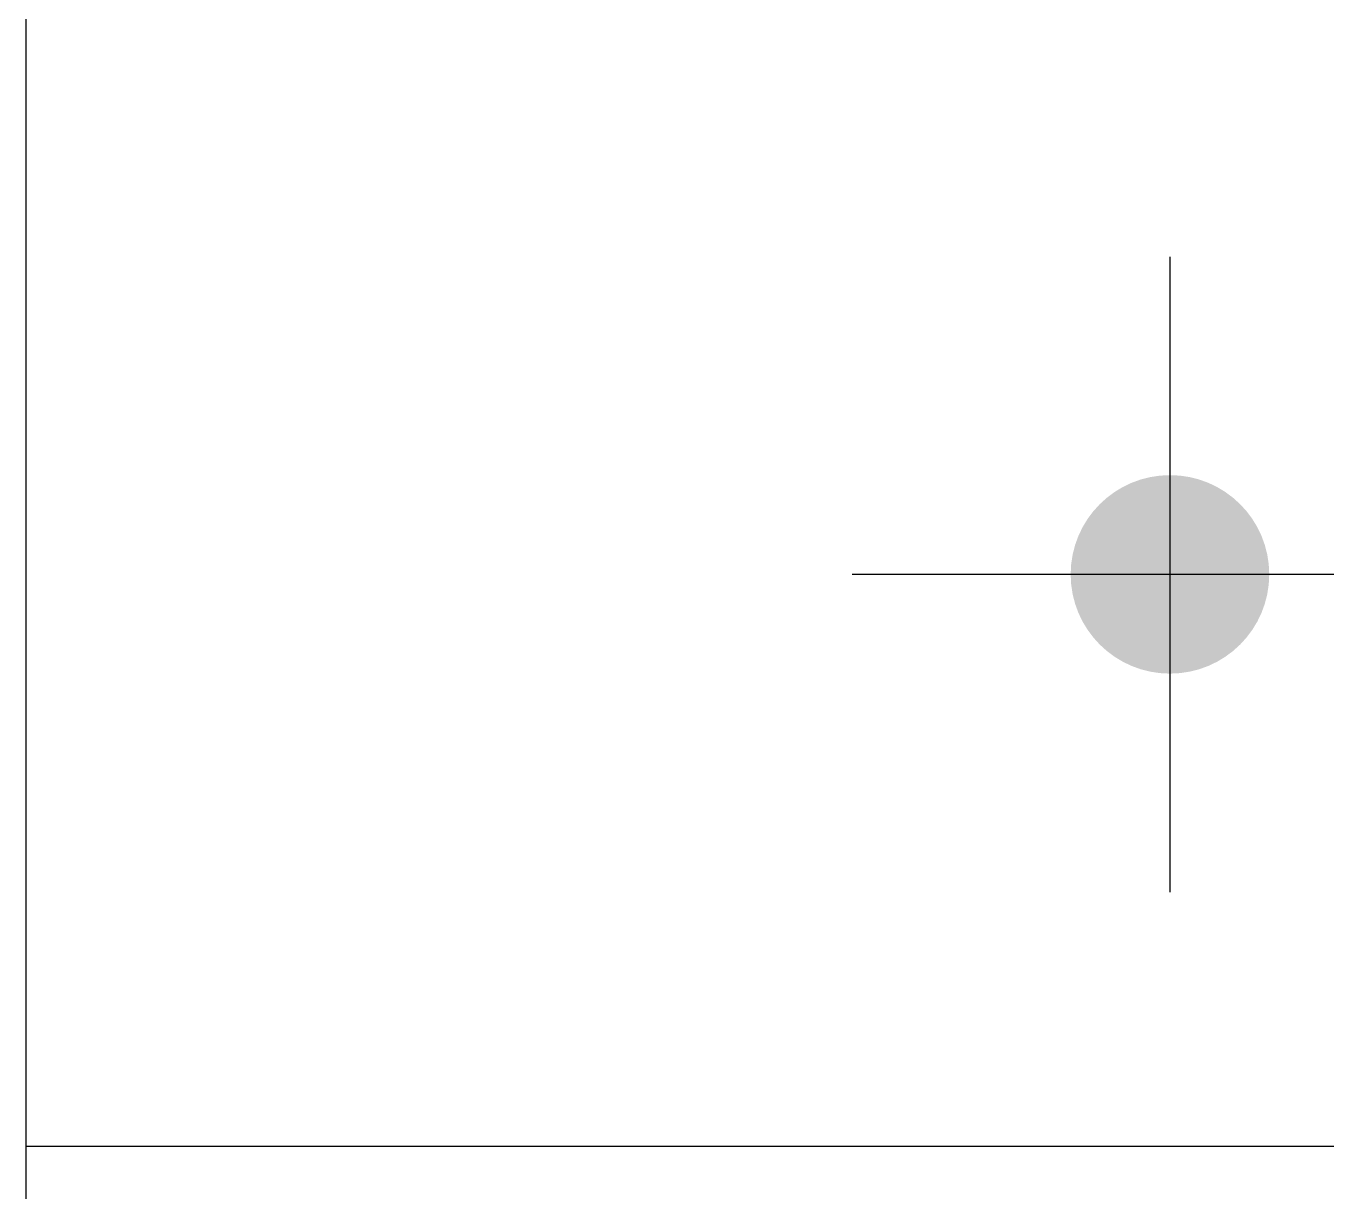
# Model space of a CAD drawing. Header units: inches. Extents: x 7740 to 83056, y -9304 to 75068.
# Drawn here: x 42950.7 to 43291.9, y 48125.7 to 48431.6 of the extents above; entities that cross this region are included whole.
import ezdxf

# ---------------------------------------------------------------- set-up
doc = ezdxf.new("R2010")
doc.units = ezdxf.units.IN
doc.header["$LTSCALE"] = 50
doc.header["$MEASUREMENT"] = 0
doc.layers.add('0-ELC TEXT', color=7, linetype='Continuous')
doc.layers.add('06-LIGHT', color=4, linetype='Continuous')

msp = doc.modelspace()

# ---------------------------------------------------------------- hatches: boundary and pattern name
at = {"layer": '06-LIGHT'}
h = msp.add_hatch(color=256, dxfattribs=at)
h.dxf.hatch_style = 1
edge = h.paths.add_edge_path()
edge.add_arc((43250.74, 48287.76), 26.04, 0, 360, ccw=False)

# ---------------------------------------------------------------- linework, layer by layer
at = {"color": 1, "linetype": 'Continuous'}
for p, q in [((43250.74, 48371.09), (43250.74, 48204.42)), ((43334.07, 48287.76), (43167.4, 48287.76))]:
    msp.add_line(p, q, dxfattribs=at)
at = {"layer": '0-ELC TEXT'}
msp.add_line((42950.74, 48137.76), (45450.74, 48137.76), dxfattribs=at)
msp.add_lwpolyline([(45450.74, 46037.76), (42950.74, 46037.76), (42950.74, 48737.76), (45450.74, 48737.76)], close=True, dxfattribs=at)

doc.saveas('drawing.dxf')
